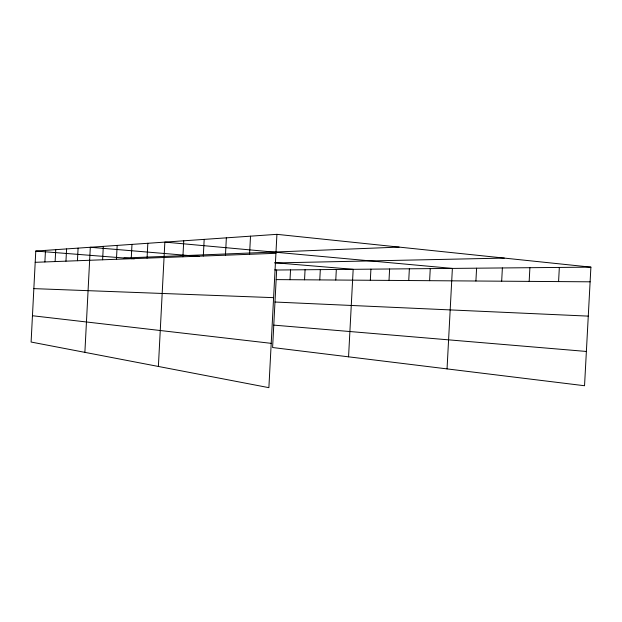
<?xml version="1.0" encoding="UTF-8"?>
<svg xmlns="http://www.w3.org/2000/svg" width="622" height="622" viewBox="0 0 622 622"><rect width="100%" height="100%" fill="white"/><g stroke="black" fill="none" stroke-linecap="round" stroke-linejoin="round"><path stroke-width="0.93" d="M276.922 234.338L35.781 251.055L31.1 342.038L268.883 387.661L276.922 234.338L590.9 267.141L584.54 385.733L272.599 347.527L276.658 270.018L590.9 267.141M44.893 261.948L45.484 250.386M55.125 261.567L55.739 249.671M65.955 261.162L66.593 248.917M77.447 260.735L78.092 248.124M84.88 352.355L90.314 247.276L199.545 256.435M102.614 259.794L103.314 246.374M116.454 259.273L117.169 245.41M131.234 258.721L131.981 244.384M147.064 258.13L147.834 243.288M158.385 366.459L164.853 242.106L452.381 268.409L447.047 368.893M182.907 256.785L183.739 240.8M203.308 256.023L204.179 239.377M225.452 255.199L226.361 237.845M249.562 254.297L250.51 236.166M290.015 279.706L290.528 269.894M304.539 279.807L305.068 269.761M319.77 279.916L320.314 269.621M335.771 280.024L336.331 269.474M348.561 356.834L353.172 269.318L274.823 262.748M370.323 280.273L370.914 269.155M389.014 280.398L389.613 268.984M408.74 280.538L409.362 268.805M429.615 280.685L430.253 268.611M475.908 281.012L476.592 268.191M501.674 281.191L502.382 267.95M529.167 281.385L529.897 267.701M558.579 281.595L559.341 267.429M124.027 258.006L399.075 247.097M35.205 262.313L275.927 253.309M274.854 262.943L504.286 258.091M276.16 279.605L590.115 281.813M33.852 288.624L273.602 297.658M274.978 302.028L588.272 316.116M35.781 251.055L134.344 258.814M274.745 269.87L276.658 270.018M273.773 325.119L586.383 351.453M32.453 315.735L271.208 343.344"/></g></svg>
